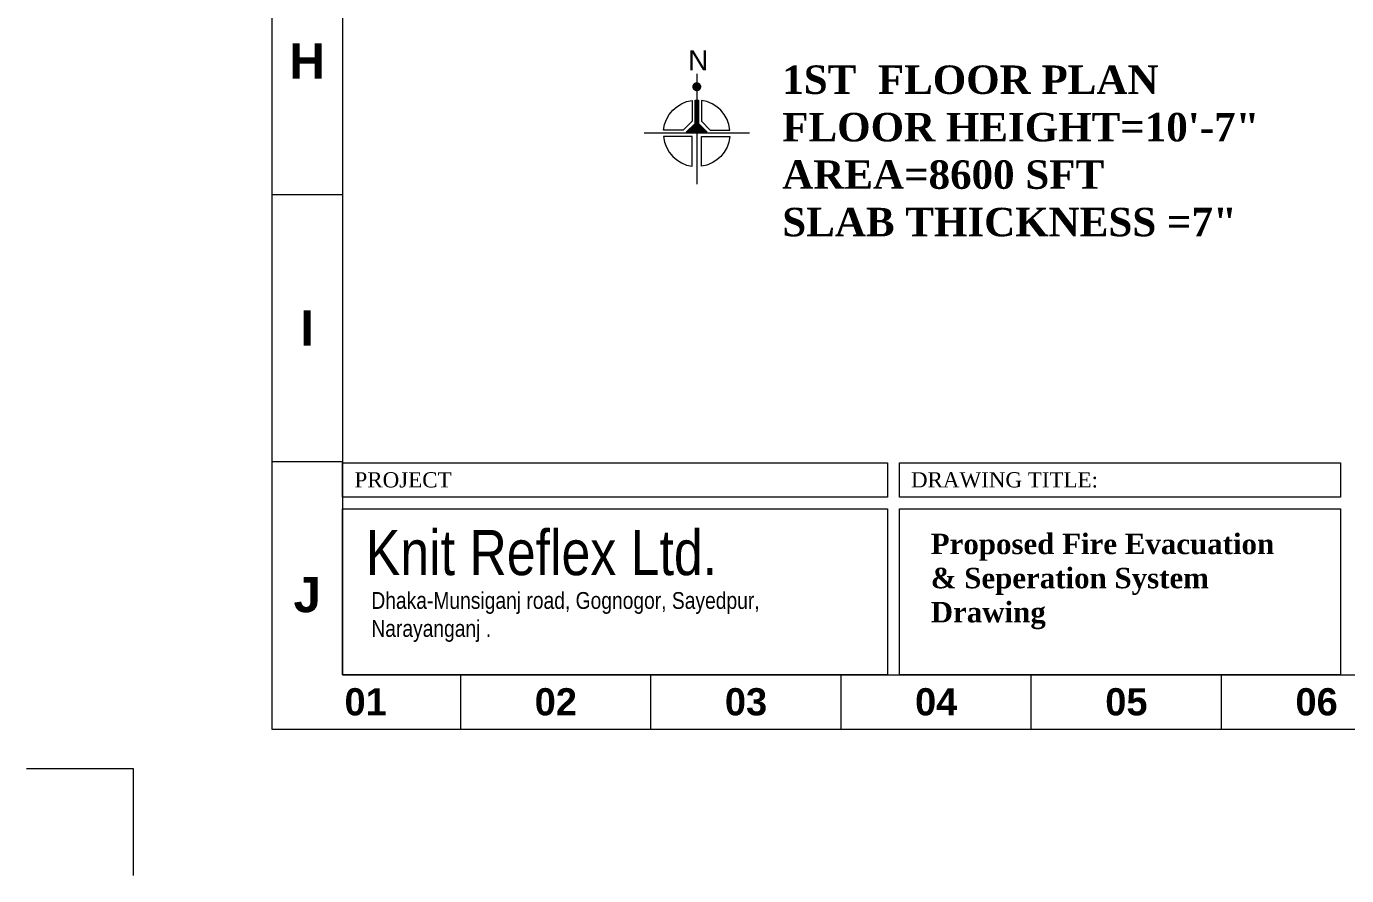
# Model space of a CAD drawing. Header units: inches. Extents: x -250485 to 735580, y -140410 to 288049.
# Drawn here: x 30919 to 31693, y 20558 to 21056 of the extents above; entities that cross this region are included whole.
import ezdxf

# ---------------------------------------------------------------- set-up
doc = ezdxf.new("R2010")
doc.units = ezdxf.units.IN
doc.header["$MEASUREMENT"] = 0
doc.layers.get('0').update_dxf_attribs({"lineweight": 0})
doc.layers.get('Defpoints').update_dxf_attribs({"lineweight": 0})
for name, color, linetype, lineweight in [('A-Text', 7, 'Continuous', 0), ('DIM.', 251, 'Continuous', 5), ('DOOR', 222, 'Continuous', 0), ('Inline', 7, 'Continuous', 0), ('Outline', 7, 'Continuous', 0), ('Scale', 7, 'Continuous', 0), ('Scale_Text', 7, 'Continuous', 0), ('Text', 7, 'Continuous', 0), ('TEXT_TITLEBOX', 7, 'Continuous', 13), ('Titelblk', 7, 'Continuous', 25), ('TITLE', 7, 'Continuous', 20)]:
    doc.layers.add(name, color=color, linetype=linetype, lineweight=lineweight)
doc.styles.add('MONOTEXT', font='txt')
doc.styles.add('RS', font='arial.ttf')
doc.styles.add('SHT-TEXT-1', font='times.ttf', dxfattribs={"height": 12})
doc.styles.get("Standard").update_dxf_attribs({"font": 'arialbd.ttf', "height": 24})
doc.styles.add('TEXT', font='arial.ttf')

# ---------------------------------------------------------------- blocks, each defined once
blk = doc.blocks.new('PAGE')
at = {"layer": 'Inline', "color": 252, "lineweight": 15}
blk.add_lwpolyline([(178051640.63, 22656441.11), (178051640.63, 22657235.79), (178050505.36, 22657235.79), (178050505.36, 22656441.11)], close=True, dxfattribs=at)
at = {"layer": 'Outline', "color": 252, "lineweight": 15}
blk.add_line((178050483.42, 22656424.24), (178051662.57, 22656424.24), dxfattribs=at)
blk.add_lwpolyline([(178050483.42, 22657252.66), (178050483.42, 22656424.24)], dxfattribs=at)
at = {"layer": 'Scale', "color": 252, "lineweight": 9}
for p, q in [((178050483.42, 22656590.1), (178050505.36, 22656590.1)), ((178050483.42, 22656507.32), (178050505.36, 22656507.32)), ((178050542.02, 22656424.24), (178050542.02, 22656441.11)), ((178050601.02, 22656424.24), (178050601.02, 22656441.11)), ((178050660.01, 22656424.24), (178050660.01, 22656441.11)), ((178050719.01, 22656424.24), (178050719.01, 22656441.11)), ((178050778.01, 22656424.24), (178050778.01, 22656441.11))]:
    blk.add_line(p, q, dxfattribs=at)
at = {"layer": 'Scale_Text', "color": 252, "lineweight": 13, "attachment_point": 5}
for s, insert, char_height, width in [('H', (178050494.39, 22656631.49), 10.97, 8.3603), ('I', (178050494.39, 22656548.71), 10.97, 8.3603), ('J', (178050494.39, 22656465.93), 10.97, 8.3603), ('01', (178050512.52, 22656432.67), 8.435, 2.5102), ('02', (178050571.52, 22656432.67), 8.435, 2.5102), ('03', (178050630.51, 22656432.67), 8.435, 2.5102), ('04', (178050689.51, 22656432.67), 8.435, 2.5102), ('05', (178050748.51, 22656432.67), 8.435, 2.5102), ('06', (178050807.51, 22656432.67), 8.435, 2.5102)]:
    blk.add_mtext(s, dxfattribs=dict(at, insert=insert, char_height=char_height, width=width))
blk = doc.blocks.new('Title')
at = {"layer": 'Defpoints', "color": 1, "ltscale": 10}
blk.add_lwpolyline([(-102338.3, -88042.4), (-102338.3, -87942.4), (-102438.3, -87942.4)], dxfattribs=at)
at = {"layer": 'Titelblk', "color": 3, "linetype": 'Continuous', "lineweight": 0, "xscale": 3.014611567961765, "yscale": 3.014611567959946, "zscale": 3.014611567966516}
blk.add_blockref('PAGE', (-536855255.8, -68388224), dxfattribs=at)

msp = doc.modelspace()

# ---------------------------------------------------------------- hatches: boundary and pattern name
at = {"layer": 'DOOR'}
h = msp.add_hatch(dxfattribs=at)
h.set_pattern_fill('ANSI31', scale=0.7, style=0)
h.set_pattern_definition([(45, (32530.79875, 27435.79127), (-0.0618718434, 0.0618718434), [])])
h.paths.add_polyline_path([(31313.41, 20999.04), (31313.41, 21012.73, 0.010963), (31312.47, 21012.75), (31312.47, 20993.83), (31318.62, 20993.83)])
h.paths.add_polyline_path([(31312.47, 21012.75, 0.010963), (31311.53, 21012.73), (31311.53, 20999.04), (31306.31, 20993.83), (31312.47, 20993.83)])

# ---------------------------------------------------------------- linework, layer by layer
at = {"layer": 'A-Text', "color": 7, "const_width": 2.64}
msp.add_lwpolyline([(31313.78, 21020.52, -1), (31311.15, 21020.52, -1)], format="xyb", close=True, dxfattribs=at)
at = {"layer": 'DOOR', "color": 7}
for points in [[(31312.47, 21028.04), (31312.47, 20963.41)], [(31343.33, 20993.23), (31281.6, 20993.23)]]:
    msp.add_lwpolyline(points, dxfattribs=at)
for points in [[(31309.77, 21012.56), (31309.77, 21012.56), (31309.77, 21000.29), (31304.55, 20995.07), (31293.03, 20995.07), (31293.03, 20995.07, -0.347379)], [(31306.31, 20993.83), (31311.53, 20999.04), (31311.53, 20999.04), (31311.53, 21012.73, -0.021929), (31313.41, 21012.73), (31313.41, 21012.73), (31313.41, 20999.04), (31318.62, 20993.83)], [(31315.17, 21000.29), (31320.38, 20995.07), (31331.9, 20995.07), (31331.9, 20995.07, 0.347379), (31315.17, 21012.56), (31315.17, 21012.56)]]:
    msp.add_lwpolyline(points, format="xyb", close=True, dxfattribs=at)
for points in [[(31293.03, 20991.38, 0.347379), (31309.77, 20973.89), (31309.77, 20991.38), (31293.03, 20991.38)], [(31331.9, 20991.38, -0.347379), (31315.17, 20973.89), (31315.17, 20991.38), (31331.9, 20991.38)]]:
    msp.add_lwpolyline(points, format="xyb", dxfattribs=at)
at = {"layer": 'TEXT_TITLEBOX'}
for p, q in [((31104.78, 20779.98), (31104.78, 20799.95)), ((31104.78, 20799.95), (31424.22, 20799.95)), ((31424.22, 20799.95), (31424.22, 20779.98)), ((31431.23, 20779.98), (31431.23, 20799.95)), ((31431.23, 20799.95), (31689.94, 20799.95)), ((31689.94, 20799.95), (31689.94, 20779.98)), ((31424.22, 20779.98), (31104.78, 20779.98)), ((31689.94, 20779.98), (31431.23, 20779.98)), ((31104.78, 20675.78), (31104.78, 20772.97)), ((31104.78, 20772.97), (31424.22, 20772.97)), ((31424.22, 20772.97), (31424.22, 20675.78)), ((31431.23, 20675.78), (31431.23, 20772.97)), ((31431.23, 20772.97), (31689.97, 20772.97)), ((31689.97, 20772.97), (31689.97, 20675.78)), ((31424.22, 20675.78), (31104.78, 20675.78)), ((31689.97, 20675.78), (31431.23, 20675.78))]:
    msp.add_line(p, q, dxfattribs=at)

# ---------------------------------------------------------------- block references
at = {"layer": 'TITLE', "xscale": 0.6269545389804989, "yscale": 0.6269545389804989, "zscale": 0.6269545337923679}
msp.add_blockref('Title', (95143.6, 75756.56), dxfattribs=at)

# ---------------------------------------------------------------- texts
at = {"color": 7, "width": 512.5918, "attachment_point": 4}
for s, insert, char_height in [('{\\fTimes New Roman|b1|i0|c0|p18;1ST  FLOOR PLAN \\PFLOOR HEIGHT=10\'-7"\\PAREA=8600 SFT \\PSLAB THICKNESS =7"}', (31362.58, 20982.82), 16.6905), ('{\\fTimes New Roman|b1|i0|c0|p18;Proposed Fire Evacuation \\P& Seperation System \\PDrawing}', (31449.64, 20730.45), 12)]:
    msp.add_mtext(s, dxfattribs=dict(at, insert=insert, char_height=char_height))
at = {"layer": 'A-Text', "color": 7, "insert": (31313.3, 21030.15), "char_height": 11.71, "attachment_point": 2, "rotation": 180, "style": 'RS'}
msp.add_mtext('N', dxfattribs=at)
at = {"layer": 'DIM.', "color": 5, "lineweight": 13, "insert": (31221.39, 20725.14), "char_height": 26.5141, "width": 718.204, "attachment_point": 5, "style": 'TEXT'}
msp.add_mtext('{\\fArial Narrow|b0|i0|c0|p34;Knit Reflex Ltd.\\C256;\\P\\pt9.95235;\\fSwis721 BT|b1|i0|c0|p34;\\C7; }', dxfattribs=at)
at = {"layer": 'Text', "color": 56, "insert": (31121.67, 20709.63), "char_height": 9.848, "width": 377.517, "attachment_point": 4, "style": 'MONOTEXT'}
msp.add_mtext('{\\fArial Narrow|b0|i0|c0|p34;\\C7;Dhaka-Munsiganj road, Gognogor, Sayedpur, \\PNarayanganj .}', dxfattribs=at)
at = {"layer": 'TEXT_TITLEBOX', "lineweight": 25, "style": 'SHT-TEXT-1'}
for s, height, p in [('PROJECT', 8.923, (31111.79, 20785.6)), ('DRAWING TITLE:', 8.9234, (31438.03, 20785.6))]:
    msp.add_text(s, height=height, dxfattribs=at).set_placement(p)

doc.saveas('drawing.dxf')
